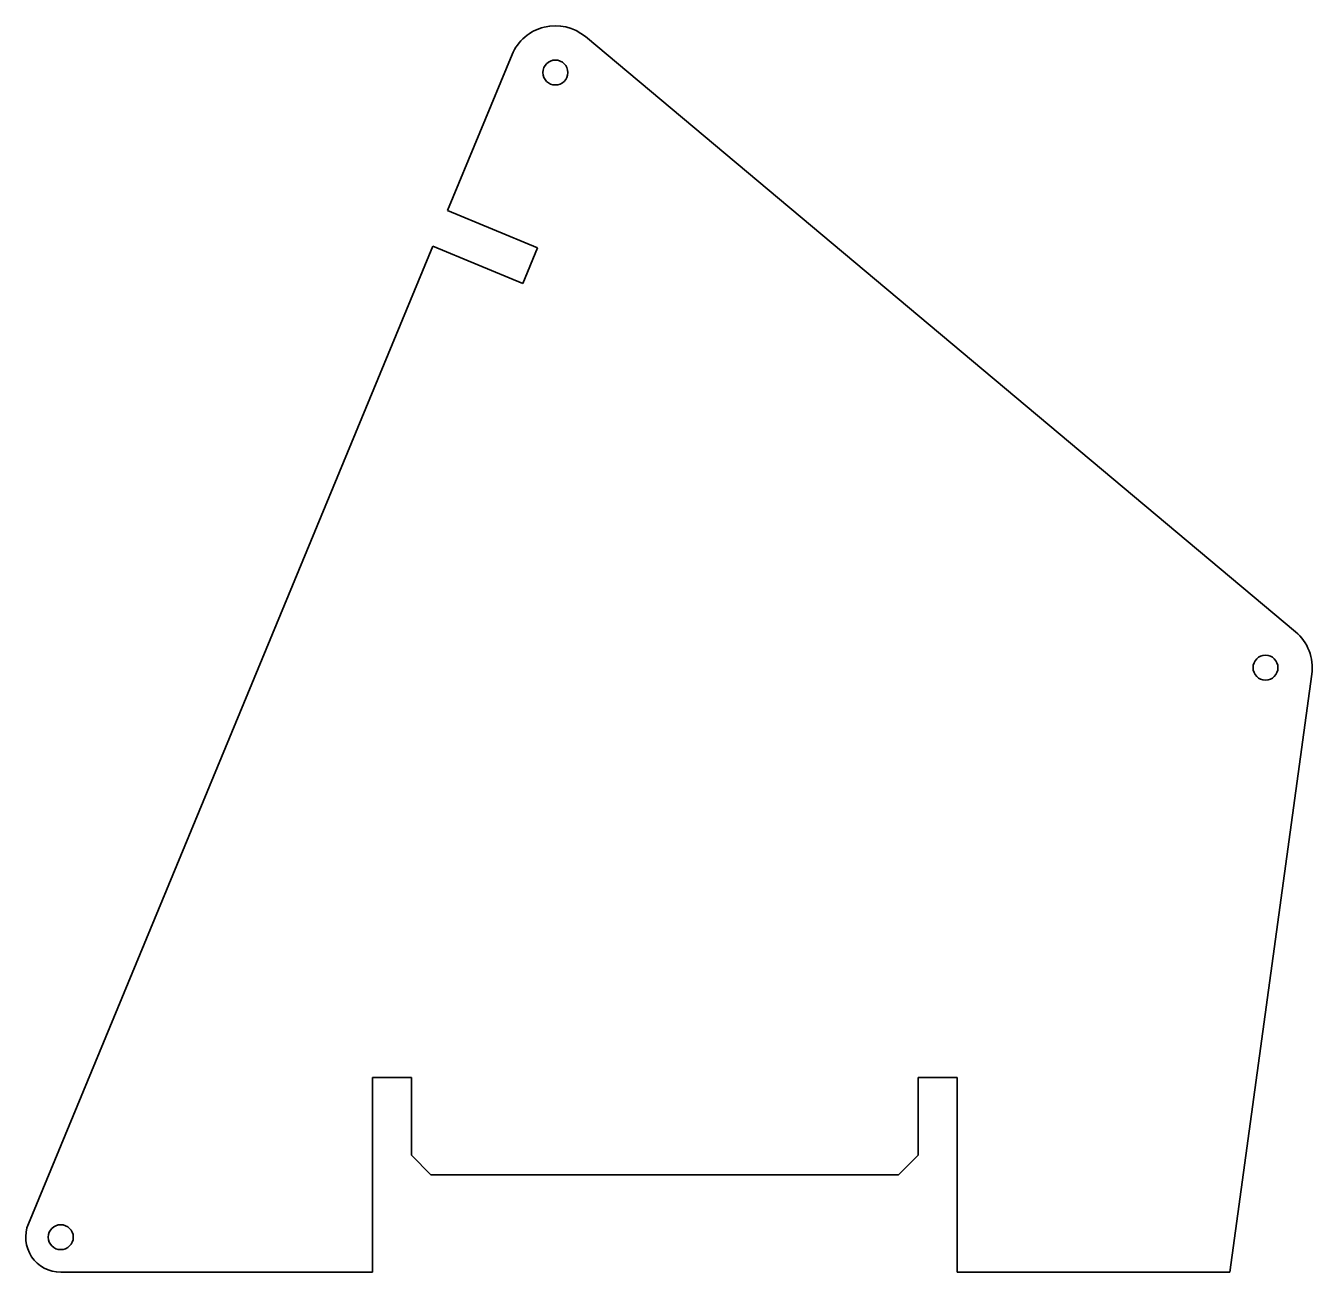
# Model space of a CAD drawing. Extents: x 132 to 462, y 50 to 370.
import ezdxf

# ---------------------------------------------------------------- set-up
doc = ezdxf.new("R2010")
doc.units = 0

msp = doc.modelspace()

# ---------------------------------------------------------------- linework, layer by layer
at = {"color": 7, "lineweight": 35}
for p, q in [((275.542725, 367.095703), (457.794189, 214.410858)), ((240.186523, 322.473541), (256.748779, 362.486633)), ((240.186523, 322.473541), (263.285889, 312.912231)), ((132.596313, 62.54491), (236.400146, 313.326172)), ((236.400146, 313.326172), (259.499512, 303.764862)), ((461.976563, 203.580643), (440.912109, 50.102829)), ((220.912109, 100.102829), (220.912109, 50.102829)), ((230.912109, 80.102829), (230.912109, 100.102829)), ((360.912109, 100.102829), (360.912109, 80.102829)), ((370.912109, 50.102829), (370.912109, 100.102829)), ((235.912109, 75.102829), (355.912109, 75.102829)), ((220.912109, 50.102829), (140.912109, 50.102829)), ((440.912109, 50.102829), (370.912109, 50.102829))]:
    msp.add_line(p, q, dxfattribs=at)
at = {"color": 7, "lineweight": 35, "ltscale": 0.247501}
msp.add_line((259.499512, 303.764862), (263.285889, 312.912231), dxfattribs=at)
at = {"color": 7, "lineweight": 35, "ltscale": 0.25}
for p, q in [((220.912109, 100.102829), (230.912109, 100.102829)), ((360.912109, 100.102829), (370.912109, 100.102829))]:
    msp.add_line(p, q, dxfattribs=at)
at = {"color": 7, "lineweight": 35, "ltscale": 0.176777}
for p, q in [((235.912109, 75.102829), (230.912109, 80.102829)), ((355.912109, 75.102829), (360.912109, 80.102829))]:
    msp.add_line(p, q, dxfattribs=at)
at = {"color": 7, "lineweight": 35}
for centre in [(267.836426, 357.897156), (450.087891, 205.212311), (140.912109, 59.102829)]:
    msp.add_circle(centre, 3.2, dxfattribs=at)
for centre, radius, start, end in [((267.836426, 357.897156), 12, 50.044741, 157.514271), ((450.087891, 205.212311), 12, 352.185127, 50.044741), ((140.912109, 59.102829), 9, 157.514271, 269.999997)]:
    msp.add_arc(centre, radius, start, end, dxfattribs=at)

doc.saveas('drawing.dxf')
